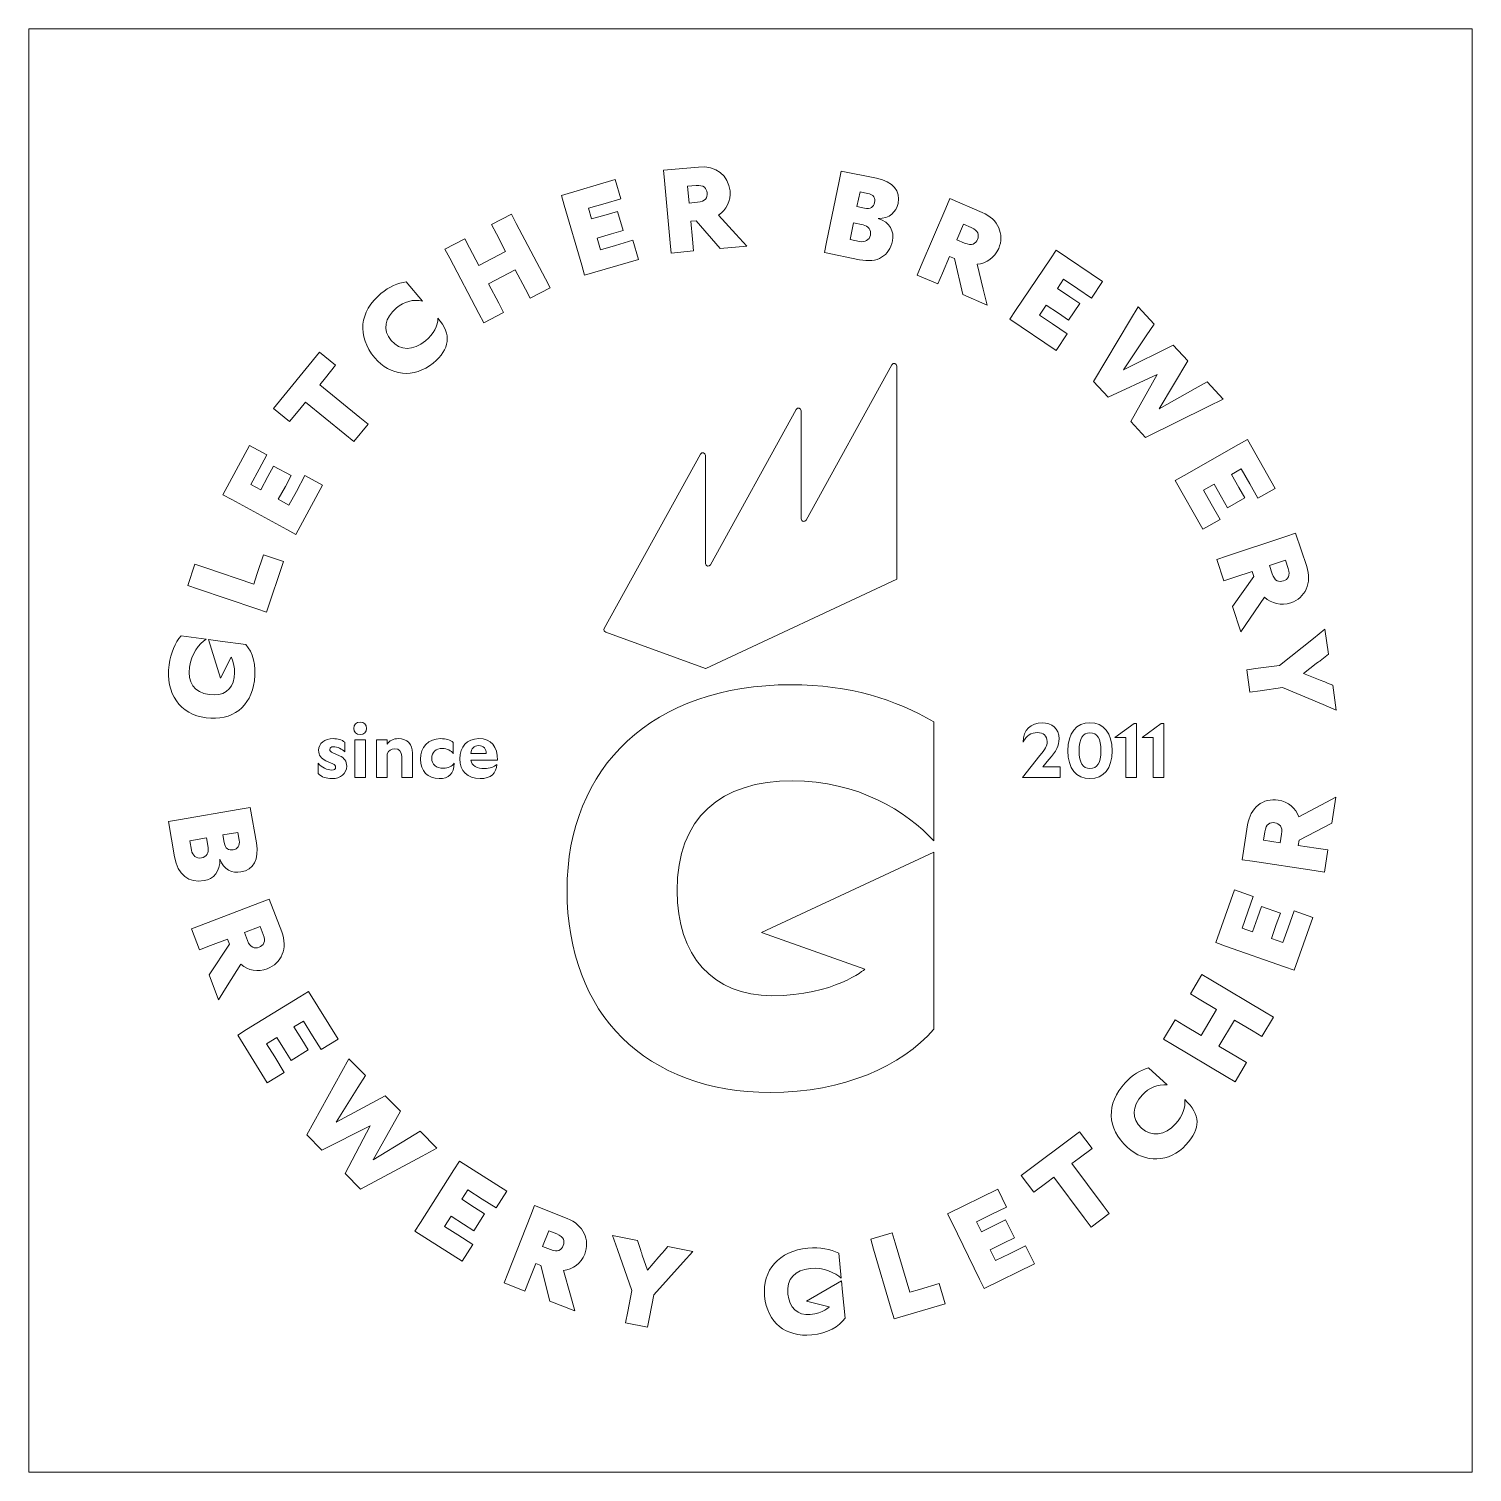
# Model space of a CAD drawing. Header units: millimetres. Extents: x 1671 to 2056, y -224 to 161.
import ezdxf

# ---------------------------------------------------------------- set-up
doc = ezdxf.new("R2010")
doc.units = ezdxf.units.MM
doc.header["$MEASUREMENT"] = 0
doc.layers.add('logo', color=7, linetype='Continuous', lineweight=0)
doc.layers.add('setka', color=7, linetype='Continuous', lineweight=0)

# ---------------------------------------------------------------- blocks, each defined once
blk = doc.blocks.new('Block_1')
at = {"layer": 'logo'}
for points, knots in [([(1902.7, 13.79), (1902.7, 13.79), (1902.67, 13.8), (1902.67, 13.8), (1902.67, 13.8), (1902.67, 70.62), (1902.67, 70.62), (1902.67, 71.34), (1901.71, 71.58), (1901.36, 70.95), (1901.36, 70.95), (1878.47, 29.52), (1878.47, 29.52), (1878.12, 28.89), (1877.16, 29.13), (1877.16, 29.85), (1877.16, 29.85), (1877.16, 58.71), (1877.16, 58.71), (1877.16, 59.43), (1876.2, 59.68), (1875.85, 59.05), (1875.85, 59.05), (1852.96, 17.61), (1852.96, 17.61), (1852.62, 16.98), (1851.66, 17.23), (1851.66, 17.95), (1851.66, 17.95), (1851.66, 46.8), (1851.66, 46.8), (1851.66, 47.52), (1850.7, 47.77), (1850.35, 47.14), (1850.35, 47.14), (1824.65, 0.62), (1824.65, 0.62), (1824.44, 0.24), (1824.62, -0.23), (1825.02, -0.38), (1825.02, -0.38), (1851.66, -10.03), (1851.66, -10.03), (1851.66, -10.03), (1851.66, -10.02), (1851.66, -10.02), (1851.66, -10.02), (1851.69, -10.03), (1851.69, -10.03), (1851.69, -10.03), (1902.7, 13.79), (1902.7, 13.79)], [0, 0, 0, 0, 1, 1, 1, 2, 2, 2, 3, 3, 3, 4, 4, 4, 5, 5, 5, 6, 6, 6, 7, 7, 7, 8, 8, 8, 9, 9, 9, 10, 10, 10, 11, 11, 11, 12, 12, 12, 13, 13, 13, 14, 14, 14, 15, 15, 15, 16, 16, 16, 17, 17, 17, 17]), ([(1866.54, -80.49), (1866.54, -80.49), (1894.15, -90.26), (1894.15, -90.26), (1894.15, -90.26), (1886.01, -97.35), (1869.38, -97.35), (1853.59, -97.35), (1844.06, -86.62), (1844.06, -69.34), (1844.06, -49.83), (1855.68, -40), (1874.89, -40), (1892.17, -40), (1905.4, -48.15), (1912.55, -56.04), (1912.55, -56.04), (1912.55, -24.29), (1912.55, -24.29), (1902.27, -18.33), (1890.24, -14.38), (1874.45, -14.38), (1837.65, -14.38), (1814.71, -36.27), (1814.71, -69.19), (1814.71, -102.26), (1835.86, -123.12), (1868.93, -123.12), (1888.6, -123.12), (1903.91, -116.12), (1912.55, -106.29), (1912.55, -106.29), (1912.55, -73.66), (1912.55, -73.66), (1912.55, -73.66), (1912.55, -59.01), (1912.55, -59.01), (1912.55, -59.01), (1866.54, -80.49), (1866.54, -80.49)], [0, 0, 0, 0, 1, 1, 1, 2, 2, 2, 3, 3, 3, 4, 4, 4, 5, 5, 5, 6, 6, 6, 7, 7, 7, 8, 8, 8, 9, 9, 9, 10, 10, 10, 11, 11, 11, 12, 12, 12, 13, 13, 13, 13])]:
    blk.add_open_spline(points, degree=3, knots=knots, dxfattribs=at)
blk = doc.blocks.new('Block_2')
at = {"layer": 'logo'}
for points, knots in [([(1842.21, 103.51), (1842.21, 103.51), (1840.7, 120.1), (1840.7, 120.1), (1840.7, 120.1), (1840.45, 122.84), (1840.45, 122.84), (1840.45, 122.84), (1849.79, 123.7), (1849.79, 123.7), (1854.39, 124.12), (1857.82, 121.41), (1858.19, 117.34), (1858.44, 114.66), (1857.25, 112.29), (1855.12, 110.89), (1855.12, 110.89), (1859.72, 105.83), (1859.72, 105.83), (1859.72, 105.83), (1862.65, 102.6), (1862.65, 102.6), (1862.65, 102.6), (1855.58, 101.96), (1855.58, 101.96), (1855.58, 101.96), (1849.15, 109.39), (1849.15, 109.39), (1849.15, 109.39), (1847.7, 109.26), (1847.7, 109.26), (1847.7, 109.26), (1848.14, 104.43), (1848.14, 104.43), (1848.14, 104.43), (1848.42, 101.31), (1848.42, 101.31), (1848.42, 101.31), (1842.46, 100.76), (1842.46, 100.76), (1842.46, 100.76), (1842.21, 103.51), (1842.21, 103.51)], [0, 0, 0, 0, 1, 1, 1, 2, 2, 2, 3, 3, 3, 4, 4, 4, 5, 5, 5, 6, 6, 6, 7, 7, 7, 8, 8, 8, 9, 9, 9, 10, 10, 10, 11, 11, 11, 12, 12, 12, 13, 13, 13, 14, 14, 14, 14]), ([(1818.64, 97.51), (1818.64, 97.51), (1813.99, 113.5), (1813.99, 113.5), (1813.99, 113.5), (1813.22, 116.15), (1813.22, 116.15), (1813.22, 116.15), (1827.57, 120.33), (1827.57, 120.33), (1827.57, 120.33), (1829.06, 115.22), (1829.06, 115.22), (1829.06, 115.22), (1824.86, 114), (1824.86, 114), (1824.86, 114), (1820.45, 112.71), (1820.45, 112.71), (1820.45, 112.71), (1821.28, 109.85), (1821.28, 109.85), (1821.28, 109.85), (1825.12, 110.97), (1825.12, 110.97), (1825.12, 110.97), (1828.19, 111.86), (1828.19, 111.86), (1828.19, 111.86), (1829.68, 106.75), (1829.68, 106.75), (1829.68, 106.75), (1826.54, 105.84), (1826.54, 105.84), (1826.54, 105.84), (1822.77, 104.75), (1822.77, 104.75), (1822.77, 104.75), (1823.67, 101.64), (1823.67, 101.64), (1823.67, 101.64), (1827.66, 102.8), (1827.66, 102.8), (1827.66, 102.8), (1832.28, 104.15), (1832.28, 104.15), (1832.28, 104.15), (1833.77, 99.04), (1833.77, 99.04), (1833.77, 99.04), (1819.41, 94.86), (1819.41, 94.86), (1819.41, 94.86), (1818.64, 97.51), (1818.64, 97.51)], [0, 0, 0, 0, 1, 1, 1, 2, 2, 2, 3, 3, 3, 4, 4, 4, 5, 5, 5, 6, 6, 6, 7, 7, 7, 8, 8, 8, 9, 9, 9, 10, 10, 10, 11, 11, 11, 12, 12, 12, 13, 13, 13, 14, 14, 14, 15, 15, 15, 16, 16, 16, 17, 17, 17, 18, 18, 18, 18]), ([(1883.91, 103.62), (1883.91, 103.62), (1887.3, 119.95), (1887.3, 119.95), (1887.3, 119.95), (1887.87, 122.64), (1887.87, 122.64), (1887.87, 122.64), (1897.27, 120.69), (1897.27, 120.69), (1901.7, 119.76), (1903.69, 117.31), (1903, 113.99), (1902.54, 111.79), (1900.73, 109.8), (1897.73, 110.01), (1900.85, 108.97), (1902.05, 106.48), (1901.53, 104), (1900.71, 100.03), (1897.5, 97.98), (1892.72, 98.97), (1892.72, 98.97), (1883.35, 100.92), (1883.35, 100.92), (1883.35, 100.92), (1883.91, 103.62), (1883.91, 103.62)], [0, 0, 0, 0, 1, 1, 1, 2, 2, 2, 3, 3, 3, 4, 4, 4, 5, 5, 5, 6, 6, 6, 7, 7, 7, 8, 8, 8, 9, 9, 9, 9]), ([(1849.53, 114.29), (1851.61, 114.48), (1852.19, 115.52), (1852.07, 116.78), (1851.96, 118.04), (1851.2, 118.96), (1849.12, 118.77), (1849.12, 118.77), (1846.85, 118.56), (1846.85, 118.56), (1846.85, 118.56), (1847.26, 114.08), (1847.26, 114.08), (1847.26, 114.08), (1849.53, 114.29), (1849.53, 114.29)], [0, 0, 0, 0, 1, 1, 1, 2, 2, 2, 3, 3, 3, 4, 4, 4, 5, 5, 5, 5]), ([(1894.05, 112.71), (1895.67, 112.38), (1896.49, 113.05), (1896.73, 114.23), (1896.98, 115.41), (1896.49, 116.35), (1894.88, 116.68), (1894.88, 116.68), (1892.86, 117.1), (1892.86, 117.1), (1892.86, 117.1), (1892.04, 113.13), (1892.04, 113.13), (1892.04, 113.13), (1894.05, 112.71), (1894.05, 112.71)], [0, 0, 0, 0, 1, 1, 1, 2, 2, 2, 3, 3, 3, 4, 4, 4, 5, 5, 5, 5]), ([(1909.2, 97.42), (1909.2, 97.42), (1915.76, 112.73), (1915.76, 112.73), (1915.76, 112.73), (1916.84, 115.27), (1916.84, 115.27), (1916.84, 115.27), (1925.46, 111.58), (1925.46, 111.58), (1929.72, 109.76), (1931.44, 105.75), (1929.84, 101.99), (1928.78, 99.51), (1926.61, 97.99), (1924.07, 97.77), (1924.07, 97.77), (1925.71, 91.14), (1925.71, 91.14), (1925.71, 91.14), (1926.76, 86.9), (1926.76, 86.9), (1926.76, 86.9), (1920.24, 89.7), (1920.24, 89.7), (1920.24, 89.7), (1918.1, 99.29), (1918.1, 99.29), (1918.1, 99.29), (1916.76, 99.86), (1916.76, 99.86), (1916.76, 99.86), (1914.86, 95.41), (1914.86, 95.41), (1914.86, 95.41), (1913.62, 92.53), (1913.62, 92.53), (1913.62, 92.53), (1908.12, 94.88), (1908.12, 94.88), (1908.12, 94.88), (1909.2, 97.42), (1909.2, 97.42)], [0, 0, 0, 0, 1, 1, 1, 2, 2, 2, 3, 3, 3, 4, 4, 4, 5, 5, 5, 6, 6, 6, 7, 7, 7, 8, 8, 8, 9, 9, 9, 10, 10, 10, 11, 11, 11, 12, 12, 12, 13, 13, 13, 14, 14, 14, 14]), ([(1803.62, 91.13), (1803.62, 91.13), (1800.92, 96.26), (1800.92, 96.26), (1800.92, 96.26), (1793.8, 92.51), (1793.8, 92.51), (1793.8, 92.51), (1796.5, 87.38), (1796.5, 87.38), (1796.5, 87.38), (1797.78, 84.94), (1797.78, 84.94), (1797.78, 84.94), (1792.48, 82.15), (1792.48, 82.15), (1792.48, 82.15), (1791.2, 84.59), (1791.2, 84.59), (1791.2, 84.59), (1783.43, 99.35), (1783.43, 99.35), (1783.43, 99.35), (1782.15, 101.79), (1782.15, 101.79), (1782.15, 101.79), (1787.45, 104.58), (1787.45, 104.58), (1787.45, 104.58), (1788.74, 102.14), (1788.74, 102.14), (1788.74, 102.14), (1791.22, 97.42), (1791.22, 97.42), (1791.22, 97.42), (1798.34, 101.17), (1798.34, 101.17), (1798.34, 101.17), (1795.86, 105.89), (1795.86, 105.89), (1795.86, 105.89), (1794.58, 108.33), (1794.58, 108.33), (1794.58, 108.33), (1799.88, 111.12), (1799.88, 111.12), (1799.88, 111.12), (1801.17, 108.68), (1801.17, 108.68), (1801.17, 108.68), (1808.93, 93.92), (1808.93, 93.92), (1808.93, 93.92), (1810.21, 91.47), (1810.21, 91.47), (1810.21, 91.47), (1804.91, 88.69), (1804.91, 88.69), (1804.91, 88.69), (1803.62, 91.13), (1803.62, 91.13)], [0, 0, 0, 0, 1, 1, 1, 2, 2, 2, 3, 3, 3, 4, 4, 4, 5, 5, 5, 6, 6, 6, 7, 7, 7, 8, 8, 8, 9, 9, 9, 10, 10, 10, 11, 11, 11, 12, 12, 12, 13, 13, 13, 14, 14, 14, 15, 15, 15, 16, 16, 16, 17, 17, 17, 18, 18, 18, 19, 19, 19, 20, 20, 20, 20]), ([(1892.76, 103.85), (1894.13, 103.57), (1895.36, 104.19), (1895.64, 105.55), (1895.92, 106.92), (1895.04, 107.97), (1893.68, 108.26), (1893.68, 108.26), (1891.13, 108.79), (1891.13, 108.79), (1891.13, 108.79), (1890.22, 104.38), (1890.22, 104.38), (1890.22, 104.38), (1892.76, 103.85), (1892.76, 103.85)], [0, 0, 0, 0, 1, 1, 1, 2, 2, 2, 3, 3, 3, 4, 4, 4, 5, 5, 5, 5]), ([(1920.77, 103.42), (1922.69, 102.6), (1923.69, 103.24), (1924.19, 104.41), (1924.69, 105.57), (1924.46, 106.74), (1922.54, 107.56), (1922.54, 107.56), (1920.44, 108.46), (1920.44, 108.46), (1920.44, 108.46), (1918.67, 104.32), (1918.67, 104.32), (1918.67, 104.32), (1920.77, 103.42), (1920.77, 103.42)], [0, 0, 0, 0, 1, 1, 1, 2, 2, 2, 3, 3, 3, 4, 4, 4, 5, 5, 5, 5]), ([(1934.32, 85.44), (1934.32, 85.44), (1943.64, 99.25), (1943.64, 99.25), (1943.64, 99.25), (1945.18, 101.53), (1945.18, 101.53), (1945.18, 101.53), (1957.57, 93.17), (1957.57, 93.17), (1957.57, 93.17), (1954.6, 88.76), (1954.6, 88.76), (1954.6, 88.76), (1950.97, 91.2), (1950.97, 91.2), (1950.97, 91.2), (1947.17, 93.77), (1947.17, 93.77), (1947.17, 93.77), (1945.5, 91.31), (1945.5, 91.31), (1945.5, 91.31), (1948.81, 89.07), (1948.81, 89.07), (1948.81, 89.07), (1951.46, 87.28), (1951.46, 87.28), (1951.46, 87.28), (1948.48, 82.87), (1948.48, 82.87), (1948.48, 82.87), (1945.78, 84.7), (1945.78, 84.7), (1945.78, 84.7), (1942.52, 86.9), (1942.52, 86.9), (1942.52, 86.9), (1940.72, 84.22), (1940.72, 84.22), (1940.72, 84.22), (1944.16, 81.9), (1944.16, 81.9), (1944.16, 81.9), (1948.14, 79.2), (1948.14, 79.2), (1948.14, 79.2), (1945.17, 74.79), (1945.17, 74.79), (1945.17, 74.79), (1932.78, 83.16), (1932.78, 83.16), (1932.78, 83.16), (1934.32, 85.44), (1934.32, 85.44)], [0, 0, 0, 0, 1, 1, 1, 2, 2, 2, 3, 3, 3, 4, 4, 4, 5, 5, 5, 6, 6, 6, 7, 7, 7, 8, 8, 8, 9, 9, 9, 10, 10, 10, 11, 11, 11, 12, 12, 12, 13, 13, 13, 14, 14, 14, 15, 15, 15, 16, 16, 16, 17, 17, 17, 18, 18, 18, 18]), ([(1763.43, 72.81), (1758.57, 78.63), (1759.32, 85.16), (1765.07, 89.95), (1767.28, 91.8), (1769.58, 92.81), (1771.83, 93.08), (1771.83, 93.08), (1776.14, 87.91), (1776.14, 87.91), (1773.72, 88.54), (1771.17, 87.78), (1769.22, 86.15), (1766.01, 83.47), (1765.47, 80.26), (1767.83, 77.43), (1770.16, 74.63), (1773.72, 74.63), (1776.98, 77.35), (1779.12, 79.14), (1780.34, 81.43), (1780.25, 83.42), (1784.01, 78.92), (1783.52, 75.2), (1778.99, 71.43), (1773.93, 67.2), (1767.47, 67.97), (1763.43, 72.81)], [0, 0, 0, 0, 1, 1, 1, 2, 2, 2, 3, 3, 3, 4, 4, 4, 5, 5, 5, 6, 6, 6, 7, 7, 7, 8, 8, 8, 9, 9, 9, 9]), ([(1967.01, 86.4), (1967.01, 86.4), (1971.29, 81.77), (1971.29, 81.77), (1971.29, 81.77), (1969.22, 78.69), (1969.22, 78.69), (1969.22, 78.69), (1963.1, 69.58), (1963.1, 69.58), (1963.1, 69.58), (1976.41, 76.23), (1976.41, 76.23), (1976.41, 76.23), (1980.32, 71.99), (1980.32, 71.99), (1980.32, 71.99), (1972.64, 59.24), (1972.64, 59.24), (1972.64, 59.24), (1982.21, 64.63), (1982.21, 64.63), (1982.21, 64.63), (1985.44, 66.45), (1985.44, 66.45), (1985.44, 66.45), (1989.72, 61.82), (1989.72, 61.82), (1989.72, 61.82), (1985.72, 59.85), (1985.72, 59.85), (1985.72, 59.85), (1968.97, 51.58), (1968.97, 51.58), (1968.97, 51.58), (1965.06, 55.82), (1965.06, 55.82), (1965.06, 55.82), (1972.1, 68.32), (1972.1, 68.32), (1972.1, 68.32), (1959.08, 62.29), (1959.08, 62.29), (1959.08, 62.29), (1955.17, 66.53), (1955.17, 66.53), (1955.17, 66.53), (1965.02, 83.05), (1965.02, 83.05), (1965.02, 83.05), (1967.01, 86.4), (1967.01, 86.4)], [0, 0, 0, 0, 1, 1, 1, 2, 2, 2, 3, 3, 3, 4, 4, 4, 5, 5, 5, 6, 6, 6, 7, 7, 7, 8, 8, 8, 9, 9, 9, 10, 10, 10, 11, 11, 11, 12, 12, 12, 13, 13, 13, 14, 14, 14, 15, 15, 15, 16, 16, 16, 17, 17, 17, 17]), ([(1736.43, 59.32), (1736.43, 59.32), (1748.7, 74.34), (1748.7, 74.34), (1748.7, 74.34), (1753, 70.83), (1753, 70.83), (1753, 70.83), (1750.25, 67.47), (1750.25, 67.47), (1750.25, 67.47), (1748.75, 65.63), (1748.75, 65.63), (1748.75, 65.63), (1759.49, 56.85), (1759.49, 56.85), (1759.49, 56.85), (1761.63, 55.1), (1761.63, 55.1), (1761.63, 55.1), (1757.84, 50.47), (1757.84, 50.47), (1757.84, 50.47), (1755.43, 52.43), (1755.43, 52.43), (1755.43, 52.43), (1744.96, 60.99), (1744.96, 60.99), (1744.96, 60.99), (1743.45, 59.15), (1743.45, 59.15), (1743.45, 59.15), (1740.72, 55.81), (1740.72, 55.81), (1740.72, 55.81), (1736.43, 59.32), (1736.43, 59.32)], [0, 0, 0, 0, 1, 1, 1, 2, 2, 2, 3, 3, 3, 4, 4, 4, 5, 5, 5, 6, 6, 6, 7, 7, 7, 8, 8, 8, 9, 9, 9, 10, 10, 10, 11, 11, 11, 12, 12, 12, 12]), ([(1979.32, 41.46), (1979.32, 41.46), (1993.83, 49.66), (1993.83, 49.66), (1993.83, 49.66), (1996.23, 51.02), (1996.23, 51.02), (1996.23, 51.02), (2003.59, 38), (2003.59, 38), (2003.59, 38), (1998.95, 35.38), (1998.95, 35.38), (1998.95, 35.38), (1996.8, 39.19), (1996.8, 39.19), (1996.8, 39.19), (1994.54, 43.19), (1994.54, 43.19), (1994.54, 43.19), (1991.95, 41.72), (1991.95, 41.72), (1991.95, 41.72), (1993.91, 38.25), (1993.91, 38.25), (1993.91, 38.25), (1995.49, 35.46), (1995.49, 35.46), (1995.49, 35.46), (1990.86, 32.84), (1990.86, 32.84), (1990.86, 32.84), (1989.25, 35.68), (1989.25, 35.68), (1989.25, 35.68), (1987.32, 39.1), (1987.32, 39.1), (1987.32, 39.1), (1984.5, 37.51), (1984.5, 37.51), (1984.5, 37.51), (1986.55, 33.9), (1986.55, 33.9), (1986.55, 33.9), (1988.92, 29.71), (1988.92, 29.71), (1988.92, 29.71), (1984.28, 27.09), (1984.28, 27.09), (1984.28, 27.09), (1976.92, 40.1), (1976.92, 40.1), (1976.92, 40.1), (1979.32, 41.46), (1979.32, 41.46)], [0, 0, 0, 0, 1, 1, 1, 2, 2, 2, 3, 3, 3, 4, 4, 4, 5, 5, 5, 6, 6, 6, 7, 7, 7, 8, 8, 8, 9, 9, 9, 10, 10, 10, 11, 11, 11, 12, 12, 12, 13, 13, 13, 14, 14, 14, 15, 15, 15, 16, 16, 16, 17, 17, 17, 18, 18, 18, 18]), ([(1739.95, 27.04), (1739.95, 27.04), (1725.29, 34.99), (1725.29, 34.99), (1725.29, 34.99), (1722.87, 36.3), (1722.87, 36.3), (1722.87, 36.3), (1730, 49.46), (1730, 49.46), (1730, 49.46), (1734.68, 46.92), (1734.68, 46.92), (1734.68, 46.92), (1732.59, 43.07), (1732.59, 43.07), (1732.59, 43.07), (1730.4, 39.03), (1730.4, 39.03), (1730.4, 39.03), (1733.02, 37.61), (1733.02, 37.61), (1733.02, 37.61), (1734.92, 41.12), (1734.92, 41.12), (1734.92, 41.12), (1736.45, 43.94), (1736.45, 43.94), (1736.45, 43.94), (1741.13, 41.4), (1741.13, 41.4), (1741.13, 41.4), (1739.58, 38.53), (1739.58, 38.53), (1739.58, 38.53), (1737.7, 35.07), (1737.7, 35.07), (1737.7, 35.07), (1740.54, 33.53), (1740.54, 33.53), (1740.54, 33.53), (1742.52, 37.18), (1742.52, 37.18), (1742.52, 37.18), (1744.82, 41.42), (1744.82, 41.42), (1744.82, 41.42), (1749.5, 38.88), (1749.5, 38.88), (1749.5, 38.88), (1742.37, 25.73), (1742.37, 25.73), (1742.37, 25.73), (1739.95, 27.04), (1739.95, 27.04)], [0, 0, 0, 0, 1, 1, 1, 2, 2, 2, 3, 3, 3, 4, 4, 4, 5, 5, 5, 6, 6, 6, 7, 7, 7, 8, 8, 8, 9, 9, 9, 10, 10, 10, 11, 11, 11, 12, 12, 12, 13, 13, 13, 14, 14, 14, 15, 15, 15, 16, 16, 16, 17, 17, 17, 18, 18, 18, 18]), ([(1990.61, 19.87), (1990.61, 19.87), (2006.42, 25.15), (2006.42, 25.15), (2006.42, 25.15), (2009.03, 26.02), (2009.03, 26.02), (2009.03, 26.02), (2012.01, 17.13), (2012.01, 17.13), (2013.47, 12.74), (2011.62, 8.78), (2007.74, 7.48), (2005.19, 6.63), (2002.61, 7.24), (2000.76, 8.99), (2000.76, 8.99), (1996.89, 3.36), (1996.89, 3.36), (1996.89, 3.36), (1994.42, -0.24), (1994.42, -0.24), (1994.42, -0.24), (1992.17, 6.49), (1992.17, 6.49), (1992.17, 6.49), (1997.93, 14.46), (1997.93, 14.46), (1997.93, 14.46), (1997.47, 15.84), (1997.47, 15.84), (1997.47, 15.84), (1992.87, 14.31), (1992.87, 14.31), (1992.87, 14.31), (1989.89, 13.31), (1989.89, 13.31), (1989.89, 13.31), (1987.99, 18.99), (1987.99, 18.99), (1987.99, 18.99), (1990.61, 19.87), (1990.61, 19.87)], [0, 0, 0, 0, 1, 1, 1, 2, 2, 2, 3, 3, 3, 4, 4, 4, 5, 5, 5, 6, 6, 6, 7, 7, 7, 8, 8, 8, 9, 9, 9, 10, 10, 10, 11, 11, 11, 12, 12, 12, 13, 13, 13, 14, 14, 14, 14]), ([(1731.96, 5.88), (1731.96, 5.88), (1716.16, 11.21), (1716.16, 11.21), (1716.16, 11.21), (1713.55, 12.09), (1713.55, 12.09), (1713.55, 12.09), (1715.47, 17.77), (1715.47, 17.77), (1715.47, 17.77), (1718.08, 16.88), (1718.08, 16.88), (1718.08, 16.88), (1731.14, 12.47), (1731.14, 12.47), (1731.14, 12.47), (1732, 15.03), (1732, 15.03), (1732, 15.03), (1733.77, 20.25), (1733.77, 20.25), (1733.77, 20.25), (1739.11, 18.45), (1739.11, 18.45), (1739.11, 18.45), (1734.57, 4.99), (1734.57, 4.99), (1734.57, 4.99), (1731.96, 5.88), (1731.96, 5.88)], [0, 0, 0, 0, 1, 1, 1, 2, 2, 2, 3, 3, 3, 4, 4, 4, 5, 5, 5, 6, 6, 6, 7, 7, 7, 8, 8, 8, 9, 9, 9, 10, 10, 10, 10]), ([(2002.79, 15.22), (2003.45, 13.23), (2004.59, 12.91), (2005.79, 13.31), (2007, 13.71), (2007.72, 14.66), (2007.06, 16.64), (2007.06, 16.64), (2006.33, 18.81), (2006.33, 18.81), (2006.33, 18.81), (2002.06, 17.38), (2002.06, 17.38), (2002.06, 17.38), (2002.79, 15.22), (2002.79, 15.22)], [0, 0, 0, 0, 1, 1, 1, 2, 2, 2, 3, 3, 3, 4, 4, 4, 5, 5, 5, 5]), ([(1999.07, -10), (1999.07, -10), (2004.72, -9.22), (2004.72, -9.22), (2004.72, -9.22), (2013.77, -2.02), (2013.77, -2.02), (2013.77, -2.02), (2016.88, 0.45), (2016.88, 0.45), (2016.88, 0.45), (2017.81, -6.26), (2017.81, -6.26), (2017.81, -6.26), (2015.59, -7.98), (2015.59, -7.98), (2015.59, -7.98), (2015.59, -7.98), (2014.57, -8.76), (2014.57, -8.76), (2011.19, -11.37), (2011.19, -11.37), (2011.19, -11.37), (2015.56, -13.13), (2015.56, -13.13), (2015.56, -13.13), (2016.57, -13.53), (2016.57, -13.53), (2016.57, -13.53), (2016.57, -13.53), (2018.94, -14.49), (2018.94, -14.49), (2019.87, -21.17), (2019.87, -21.17), (2019.87, -21.17), (2016.37, -19.7), (2016.37, -19.7), (2016.37, -19.7), (2005.54, -15.15), (2005.54, -15.15), (2005.54, -15.15), (1999.55, -15.98), (1999.55, -15.98), (1999.55, -15.98), (1996.82, -16.35), (1996.82, -16.35), (1996.82, -16.35), (1996, -10.42), (1996, -10.42), (1996, -10.42), (1999.07, -10), (1999.07, -10)], [0, 0, 0, 0, 1, 1, 1, 2, 2, 2, 3, 3, 3, 4, 4, 4, 5, 5, 5, 6, 6, 6, 7, 7, 7, 8, 8, 8, 9, 9, 9, 10, 10, 10, 11, 11, 11, 12, 12, 12, 13, 13, 13, 14, 14, 14, 15, 15, 15, 16, 16, 16, 17, 17, 17, 17])]:
    blk.add_open_spline(points, degree=3, knots=knots, dxfattribs=at)
blk = doc.blocks.new('Block_3')
at = {"layer": 'logo'}
for points, knots in [([(2014.02, -63.96), (2014.02, -63.96), (1997.55, -61.46), (1997.55, -61.46), (1997.55, -61.46), (1994.82, -61.05), (1994.82, -61.05), (1994.82, -61.05), (1996.23, -51.78), (1996.23, -51.78), (1996.92, -47.21), (2000.37, -44.52), (2004.41, -45.14), (2007.07, -45.54), (2009.09, -47.26), (2009.94, -49.66), (2009.94, -49.66), (2015.94, -46.4), (2015.94, -46.4), (2015.94, -46.4), (2019.78, -44.33), (2019.78, -44.33), (2019.78, -44.33), (2018.72, -51.34), (2018.72, -51.34), (2018.72, -51.34), (2009.97, -55.81), (2009.97, -55.81), (2009.97, -55.81), (2009.75, -57.25), (2009.75, -57.25), (2009.75, -57.25), (2014.54, -57.98), (2014.54, -57.98), (2014.54, -57.98), (2017.64, -58.45), (2017.64, -58.45), (2017.64, -58.45), (2016.75, -64.37), (2016.75, -64.37), (2016.75, -64.37), (2014.02, -63.96), (2014.02, -63.96)], [0, 0, 0, 0, 1, 1, 1, 2, 2, 2, 3, 3, 3, 4, 4, 4, 5, 5, 5, 6, 6, 6, 7, 7, 7, 8, 8, 8, 9, 9, 9, 10, 10, 10, 11, 11, 11, 12, 12, 12, 13, 13, 13, 14, 14, 14, 14]), ([(1711.09, -50.39), (1711.09, -50.39), (1727.51, -47.55), (1727.51, -47.55), (1727.51, -47.55), (1730.22, -47.09), (1730.22, -47.09), (1730.22, -47.09), (1731.86, -56.55), (1731.86, -56.55), (1732.63, -61.01), (1731.08, -63.75), (1727.74, -64.33), (1725.52, -64.71), (1723.01, -63.77), (1722.09, -60.9), (1722.28, -64.18), (1720.41, -66.21), (1717.91, -66.64), (1713.91, -67.33), (1710.83, -65.1), (1710, -60.29), (1710, -60.29), (1708.37, -50.86), (1708.37, -50.86), (1708.37, -50.86), (1711.09, -50.39), (1711.09, -50.39)], [0, 0, 0, 0, 1, 1, 1, 2, 2, 2, 3, 3, 3, 4, 4, 4, 5, 5, 5, 6, 6, 6, 7, 7, 7, 8, 8, 8, 9, 9, 9, 9]), ([(1723.26, -56.49), (1723.54, -58.11), (1724.47, -58.62), (1725.65, -58.42), (1726.84, -58.22), (1727.54, -57.42), (1727.26, -55.8), (1727.26, -55.8), (1726.91, -53.77), (1726.91, -53.77), (1726.91, -53.77), (1722.91, -54.46), (1722.91, -54.46), (1722.91, -54.46), (1723.26, -56.49), (1723.26, -56.49)], [0, 0, 0, 0, 1, 1, 1, 2, 2, 2, 3, 3, 3, 4, 4, 4, 5, 5, 5, 5]), ([(2005.3, -54.27), (2005.61, -52.21), (2004.74, -51.4), (2003.49, -51.21), (2002.24, -51.02), (2001.17, -51.53), (2000.85, -53.6), (2000.85, -53.6), (2000.51, -55.86), (2000.51, -55.86), (2000.51, -55.86), (2004.96, -56.53), (2004.96, -56.53), (2004.96, -56.53), (2005.3, -54.27), (2005.3, -54.27)], [0, 0, 0, 0, 1, 1, 1, 2, 2, 2, 3, 3, 3, 4, 4, 4, 5, 5, 5, 5]), ([(1714.55, -58.54), (1714.79, -59.91), (1715.81, -60.83), (1717.19, -60.59), (1718.56, -60.35), (1719.22, -59.15), (1718.98, -57.77), (1718.98, -57.77), (1718.54, -55.21), (1718.54, -55.21), (1718.54, -55.21), (1714.11, -55.98), (1714.11, -55.98), (1714.11, -55.98), (1714.55, -58.54), (1714.55, -58.54)], [0, 0, 0, 0, 1, 1, 1, 2, 2, 2, 3, 3, 3, 4, 4, 4, 5, 5, 5, 5]), ([(2006.06, -89.64), (2006.06, -89.64), (1990.35, -84.09), (1990.35, -84.09), (1990.35, -84.09), (1987.75, -83.16), (1987.75, -83.16), (1987.75, -83.16), (1992.74, -69.07), (1992.74, -69.07), (1992.74, -69.07), (1997.75, -70.85), (1997.75, -70.85), (1997.75, -70.85), (1996.3, -74.97), (1996.3, -74.97), (1996.3, -74.97), (1994.76, -79.3), (1994.76, -79.3), (1994.76, -79.3), (1997.57, -80.29), (1997.57, -80.29), (1997.57, -80.29), (1998.9, -76.52), (1998.9, -76.52), (1998.9, -76.52), (1999.97, -73.51), (1999.97, -73.51), (1999.97, -73.51), (2004.99, -75.28), (2004.99, -75.28), (2004.99, -75.28), (2003.9, -78.36), (2003.9, -78.36), (2003.9, -78.36), (2002.59, -82.06), (2002.59, -82.06), (2002.59, -82.06), (2005.64, -83.14), (2005.64, -83.14), (2005.64, -83.14), (2007.02, -79.23), (2007.02, -79.23), (2007.02, -79.23), (2008.62, -74.68), (2008.62, -74.68), (2008.62, -74.68), (2013.64, -76.46), (2013.64, -76.46), (2013.64, -76.46), (2008.66, -90.56), (2008.66, -90.56), (2008.66, -90.56), (2006.06, -89.64), (2006.06, -89.64)], [0, 0, 0, 0, 1, 1, 1, 2, 2, 2, 3, 3, 3, 4, 4, 4, 5, 5, 5, 6, 6, 6, 7, 7, 7, 8, 8, 8, 9, 9, 9, 10, 10, 10, 11, 11, 11, 12, 12, 12, 13, 13, 13, 14, 14, 14, 15, 15, 15, 16, 16, 16, 17, 17, 17, 18, 18, 18, 18]), ([(1717.11, -78.49), (1717.11, -78.49), (1732.68, -72.53), (1732.68, -72.53), (1732.68, -72.53), (1735.26, -71.54), (1735.26, -71.54), (1735.26, -71.54), (1738.61, -80.31), (1738.61, -80.31), (1740.27, -84.63), (1738.59, -88.67), (1734.77, -90.13), (1732.25, -91.1), (1729.65, -90.6), (1727.72, -88.93), (1727.72, -88.93), (1724.1, -94.72), (1724.1, -94.72), (1724.1, -94.72), (1721.79, -98.43), (1721.79, -98.43), (1721.79, -98.43), (1719.25, -91.79), (1719.25, -91.79), (1719.25, -91.79), (1724.66, -83.58), (1724.66, -83.58), (1724.66, -83.58), (1724.14, -82.22), (1724.14, -82.22), (1724.14, -82.22), (1719.61, -83.95), (1719.61, -83.95), (1719.61, -83.95), (1716.68, -85.07), (1716.68, -85.07), (1716.68, -85.07), (1714.53, -79.48), (1714.53, -79.48), (1714.53, -79.48), (1717.11, -78.49), (1717.11, -78.49)], [0, 0, 0, 0, 1, 1, 1, 2, 2, 2, 3, 3, 3, 4, 4, 4, 5, 5, 5, 6, 6, 6, 7, 7, 7, 8, 8, 8, 9, 9, 9, 10, 10, 10, 11, 11, 11, 12, 12, 12, 13, 13, 13, 14, 14, 14, 14]), ([(1729.48, -82.62), (1730.23, -84.57), (1731.39, -84.84), (1732.57, -84.39), (1733.76, -83.93), (1734.43, -82.96), (1733.69, -81.01), (1733.69, -81.01), (1732.87, -78.88), (1732.87, -78.88), (1732.87, -78.88), (1728.67, -80.48), (1728.67, -80.48), (1728.67, -80.48), (1729.48, -82.62), (1729.48, -82.62)], [0, 0, 0, 0, 1, 1, 1, 2, 2, 2, 3, 3, 3, 4, 4, 4, 5, 5, 5, 5]), ([(1997.7, -106.8), (1997.7, -106.8), (1992.71, -103.83), (1992.71, -103.83), (1992.71, -103.83), (1988.59, -110.75), (1988.59, -110.75), (1988.59, -110.75), (1993.58, -113.72), (1993.58, -113.72), (1993.58, -113.72), (1995.95, -115.13), (1995.95, -115.13), (1995.95, -115.13), (1992.89, -120.28), (1992.89, -120.28), (1992.89, -120.28), (1990.52, -118.87), (1990.52, -118.87), (1990.52, -118.87), (1976.18, -110.34), (1976.18, -110.34), (1976.18, -110.34), (1973.81, -108.93), (1973.81, -108.93), (1973.81, -108.93), (1976.88, -103.78), (1976.88, -103.78), (1976.88, -103.78), (1979.25, -105.19), (1979.25, -105.19), (1979.25, -105.19), (1983.82, -107.92), (1983.82, -107.92), (1983.82, -107.92), (1987.94, -100.99), (1987.94, -100.99), (1987.94, -100.99), (1983.36, -98.27), (1983.36, -98.27), (1983.36, -98.27), (1980.99, -96.86), (1980.99, -96.86), (1980.99, -96.86), (1984.05, -91.71), (1984.05, -91.71), (1984.05, -91.71), (1986.43, -93.12), (1986.43, -93.12), (1986.43, -93.12), (2000.76, -101.65), (2000.76, -101.65), (2000.76, -101.65), (2003.13, -103.06), (2003.13, -103.06), (2003.13, -103.06), (2000.07, -108.21), (2000.07, -108.21), (2000.07, -108.21), (1997.7, -106.8), (1997.7, -106.8)], [0, 0, 0, 0, 1, 1, 1, 2, 2, 2, 3, 3, 3, 4, 4, 4, 5, 5, 5, 6, 6, 6, 7, 7, 7, 8, 8, 8, 9, 9, 9, 10, 10, 10, 11, 11, 11, 12, 12, 12, 13, 13, 13, 14, 14, 14, 15, 15, 15, 16, 16, 16, 17, 17, 17, 18, 18, 18, 19, 19, 19, 20, 20, 20, 20]), ([(1729.24, -106.38), (1729.24, -106.38), (1743.44, -97.63), (1743.44, -97.63), (1743.44, -97.63), (1745.79, -96.19), (1745.79, -96.19), (1745.79, -96.19), (1753.64, -108.93), (1753.64, -108.93), (1753.64, -108.93), (1749.1, -111.72), (1749.1, -111.72), (1749.1, -111.72), (1746.81, -107.99), (1746.81, -107.99), (1746.81, -107.99), (1744.4, -104.08), (1744.4, -104.08), (1744.4, -104.08), (1741.86, -105.64), (1741.86, -105.64), (1741.86, -105.64), (1743.96, -109.04), (1743.96, -109.04), (1743.96, -109.04), (1745.64, -111.77), (1745.64, -111.77), (1745.64, -111.77), (1741.1, -114.57), (1741.1, -114.57), (1741.1, -114.57), (1739.39, -111.78), (1739.39, -111.78), (1739.39, -111.78), (1737.33, -108.44), (1737.33, -108.44), (1737.33, -108.44), (1734.57, -110.14), (1734.57, -110.14), (1734.57, -110.14), (1736.75, -113.67), (1736.75, -113.67), (1736.75, -113.67), (1739.28, -117.77), (1739.28, -117.77), (1739.28, -117.77), (1734.74, -120.57), (1734.74, -120.57), (1734.74, -120.57), (1726.9, -107.82), (1726.9, -107.82), (1726.9, -107.82), (1729.24, -106.38), (1729.24, -106.38)], [0, 0, 0, 0, 1, 1, 1, 2, 2, 2, 3, 3, 3, 4, 4, 4, 5, 5, 5, 6, 6, 6, 7, 7, 7, 8, 8, 8, 9, 9, 9, 10, 10, 10, 11, 11, 11, 12, 12, 12, 13, 13, 13, 14, 14, 14, 15, 15, 15, 16, 16, 16, 17, 17, 17, 18, 18, 18, 18]), ([(1756.49, -114.16), (1756.49, -114.16), (1760.92, -118.65), (1760.92, -118.65), (1760.92, -118.65), (1758.95, -121.8), (1758.95, -121.8), (1758.95, -121.8), (1753.12, -131.1), (1753.12, -131.1), (1753.12, -131.1), (1766.21, -124.03), (1766.21, -124.03), (1766.21, -124.03), (1770.26, -128.13), (1770.26, -128.13), (1770.26, -128.13), (1763, -141.12), (1763, -141.12), (1763, -141.12), (1772.38, -135.43), (1772.38, -135.43), (1772.38, -135.43), (1775.56, -133.5), (1775.56, -133.5), (1775.56, -133.5), (1779.98, -137.99), (1779.98, -137.99), (1779.98, -137.99), (1776.05, -140.09), (1776.05, -140.09), (1776.05, -140.09), (1759.58, -148.9), (1759.58, -148.9), (1759.58, -148.9), (1755.53, -144.79), (1755.53, -144.79), (1755.53, -144.79), (1762.17, -132.06), (1762.17, -132.06), (1762.17, -132.06), (1749.35, -138.51), (1749.35, -138.51), (1749.35, -138.51), (1745.3, -134.41), (1745.3, -134.41), (1745.3, -134.41), (1754.61, -117.58), (1754.61, -117.58), (1754.61, -117.58), (1756.49, -114.16), (1756.49, -114.16)], [0, 0, 0, 0, 1, 1, 1, 2, 2, 2, 3, 3, 3, 4, 4, 4, 5, 5, 5, 6, 6, 6, 7, 7, 7, 8, 8, 8, 9, 9, 9, 10, 10, 10, 11, 11, 11, 12, 12, 12, 13, 13, 13, 14, 14, 14, 15, 15, 15, 16, 16, 16, 17, 17, 17, 17]), ([(1964.19, -137.79), (1958.61, -132.67), (1958.49, -126.1), (1963.55, -120.59), (1965.5, -118.46), (1967.64, -117.16), (1969.84, -116.6), (1969.84, -116.6), (1974.79, -121.14), (1974.79, -121.14), (1972.31, -120.84), (1969.89, -121.93), (1968.17, -123.8), (1965.34, -126.88), (1965.23, -130.14), (1967.94, -132.63), (1970.63, -135.09), (1974.15, -134.63), (1977.02, -131.5), (1978.91, -129.45), (1979.82, -127.01), (1979.46, -125.05), (1983.78, -129.01), (1983.78, -132.76), (1979.8, -137.1), (1975.34, -141.96), (1968.84, -142.06), (1964.19, -137.79)], [0, 0, 0, 0, 1, 1, 1, 2, 2, 2, 3, 3, 3, 4, 4, 4, 5, 5, 5, 6, 6, 6, 7, 7, 7, 8, 8, 8, 9, 9, 9, 9]), ([(1935.88, -145.26), (1935.88, -145.26), (1951.44, -133.66), (1951.44, -133.66), (1951.44, -133.66), (1954.75, -138.11), (1954.75, -138.11), (1954.75, -138.11), (1951.27, -140.7), (1951.27, -140.7), (1951.27, -140.7), (1949.36, -142.12), (1949.36, -142.12), (1949.36, -142.12), (1957.67, -153.25), (1957.67, -153.25), (1957.67, -153.25), (1959.31, -155.46), (1959.31, -155.46), (1959.31, -155.46), (1954.51, -159.05), (1954.51, -159.05), (1954.51, -159.05), (1952.65, -156.55), (1952.65, -156.55), (1952.65, -156.55), (1944.56, -145.71), (1944.56, -145.71), (1944.56, -145.71), (1942.66, -147.13), (1942.66, -147.13), (1942.66, -147.13), (1939.2, -149.71), (1939.2, -149.71), (1939.2, -149.71), (1935.88, -145.26), (1935.88, -145.26)], [0, 0, 0, 0, 1, 1, 1, 2, 2, 2, 3, 3, 3, 4, 4, 4, 5, 5, 5, 6, 6, 6, 7, 7, 7, 8, 8, 8, 9, 9, 9, 10, 10, 10, 11, 11, 11, 12, 12, 12, 12]), ([(1775.61, -157.83), (1775.61, -157.83), (1784.54, -143.75), (1784.54, -143.75), (1784.54, -143.75), (1786.02, -141.42), (1786.02, -141.42), (1786.02, -141.42), (1798.66, -149.44), (1798.66, -149.44), (1798.66, -149.44), (1795.8, -153.94), (1795.8, -153.94), (1795.8, -153.94), (1792.11, -151.59), (1792.11, -151.59), (1792.11, -151.59), (1788.23, -149.13), (1788.23, -149.13), (1788.23, -149.13), (1786.63, -151.64), (1786.63, -151.64), (1786.63, -151.64), (1790, -153.78), (1790, -153.78), (1790, -153.78), (1792.71, -155.5), (1792.71, -155.5), (1792.71, -155.5), (1789.85, -160), (1789.85, -160), (1789.85, -160), (1787.1, -158.25), (1787.1, -158.25), (1787.1, -158.25), (1783.78, -156.14), (1783.78, -156.14), (1783.78, -156.14), (1782.05, -158.87), (1782.05, -158.87), (1782.05, -158.87), (1785.55, -161.1), (1785.55, -161.1), (1785.55, -161.1), (1789.62, -163.68), (1789.62, -163.68), (1789.62, -163.68), (1786.77, -168.17), (1786.77, -168.17), (1786.77, -168.17), (1774.13, -160.16), (1774.13, -160.16), (1774.13, -160.16), (1775.61, -157.83), (1775.61, -157.83)], [0, 0, 0, 0, 1, 1, 1, 2, 2, 2, 3, 3, 3, 4, 4, 4, 5, 5, 5, 6, 6, 6, 7, 7, 7, 8, 8, 8, 9, 9, 9, 10, 10, 10, 11, 11, 11, 12, 12, 12, 13, 13, 13, 14, 14, 14, 15, 15, 15, 16, 16, 16, 17, 17, 17, 18, 18, 18, 18]), ([(1924.73, -172.93), (1924.73, -172.93), (1917.41, -157.95), (1917.41, -157.95), (1917.41, -157.95), (1916.2, -155.47), (1916.2, -155.47), (1916.2, -155.47), (1929.64, -148.9), (1929.64, -148.9), (1929.64, -148.9), (1931.97, -153.69), (1931.97, -153.69), (1931.97, -153.69), (1928.04, -155.61), (1928.04, -155.61), (1928.04, -155.61), (1923.92, -157.63), (1923.92, -157.63), (1923.92, -157.63), (1925.22, -160.3), (1925.22, -160.3), (1925.22, -160.3), (1928.81, -158.55), (1928.81, -158.55), (1928.81, -158.55), (1931.69, -157.14), (1931.69, -157.14), (1931.69, -157.14), (1934.03, -161.93), (1934.03, -161.93), (1934.03, -161.93), (1931.09, -163.36), (1931.09, -163.36), (1931.09, -163.36), (1927.56, -165.09), (1927.56, -165.09), (1927.56, -165.09), (1928.98, -167.99), (1928.98, -167.99), (1928.98, -167.99), (1932.71, -166.17), (1932.71, -166.17), (1932.71, -166.17), (1937.04, -164.05), (1937.04, -164.05), (1937.04, -164.05), (1939.38, -168.84), (1939.38, -168.84), (1939.38, -168.84), (1925.94, -175.41), (1925.94, -175.41), (1925.94, -175.41), (1924.73, -172.93), (1924.73, -172.93)], [0, 0, 0, 0, 1, 1, 1, 2, 2, 2, 3, 3, 3, 4, 4, 4, 5, 5, 5, 6, 6, 6, 7, 7, 7, 8, 8, 8, 9, 9, 9, 10, 10, 10, 11, 11, 11, 12, 12, 12, 13, 13, 13, 14, 14, 14, 15, 15, 15, 16, 16, 16, 17, 17, 17, 18, 18, 18, 18]), ([(1798.91, -171.39), (1798.91, -171.39), (1805.04, -155.88), (1805.04, -155.88), (1805.04, -155.88), (1806.06, -153.32), (1806.06, -153.32), (1806.06, -153.32), (1814.78, -156.77), (1814.78, -156.77), (1819.09, -158.47), (1820.93, -162.44), (1819.42, -166.24), (1818.43, -168.75), (1816.31, -170.32), (1813.77, -170.62), (1813.77, -170.62), (1815.6, -177.2), (1815.6, -177.2), (1815.6, -177.2), (1816.76, -181.41), (1816.76, -181.41), (1816.76, -181.41), (1810.16, -178.8), (1810.16, -178.8), (1810.16, -178.8), (1807.76, -169.27), (1807.76, -169.27), (1807.76, -169.27), (1806.41, -168.73), (1806.41, -168.73), (1806.41, -168.73), (1804.62, -173.24), (1804.62, -173.24), (1804.62, -173.24), (1803.47, -176.16), (1803.47, -176.16), (1803.47, -176.16), (1797.9, -173.95), (1797.9, -173.95), (1797.9, -173.95), (1798.91, -171.39), (1798.91, -171.39)], [0, 0, 0, 0, 1, 1, 1, 2, 2, 2, 3, 3, 3, 4, 4, 4, 5, 5, 5, 6, 6, 6, 7, 7, 7, 8, 8, 8, 9, 9, 9, 10, 10, 10, 11, 11, 11, 12, 12, 12, 13, 13, 13, 14, 14, 14, 14]), ([(1810.31, -165.06), (1812.26, -165.83), (1813.24, -165.16), (1813.7, -163.98), (1814.17, -162.8), (1813.91, -161.64), (1811.97, -160.87), (1811.97, -160.87), (1809.85, -160.03), (1809.85, -160.03), (1809.85, -160.03), (1808.19, -164.22), (1808.19, -164.22), (1808.19, -164.22), (1810.31, -165.06), (1810.31, -165.06)], [0, 0, 0, 0, 1, 1, 1, 2, 2, 2, 3, 3, 3, 4, 4, 4, 5, 5, 5, 5]), ([(1830.9, -181.56), (1830.9, -181.56), (1832.01, -175.96), (1832.01, -175.96), (1832.01, -175.96), (1828.15, -165.06), (1828.15, -165.06), (1828.15, -165.06), (1826.82, -161.31), (1826.82, -161.31), (1826.82, -161.31), (1833.48, -162.62), (1833.48, -162.62), (1833.48, -162.62), (1834.37, -165.29), (1834.37, -165.29), (1834.37, -165.29), (1834.37, -165.29), (1834.78, -166.5), (1834.78, -166.5), (1836.14, -170.55), (1836.14, -170.55), (1836.14, -170.55), (1839.24, -166.99), (1839.24, -166.99), (1839.24, -166.99), (1839.95, -166.16), (1839.95, -166.16), (1839.95, -166.16), (1839.95, -166.16), (1841.62, -164.23), (1841.62, -164.23), (1848.25, -165.54), (1848.25, -165.54), (1848.25, -165.54), (1845.72, -168.36), (1845.72, -168.36), (1845.72, -168.36), (1837.88, -177.13), (1837.88, -177.13), (1837.88, -177.13), (1836.71, -183.06), (1836.71, -183.06), (1836.71, -183.06), (1836.18, -185.77), (1836.18, -185.77), (1836.18, -185.77), (1830.3, -184.61), (1830.3, -184.61), (1830.3, -184.61), (1830.9, -181.56), (1830.9, -181.56)], [0, 0, 0, 0, 1, 1, 1, 2, 2, 2, 3, 3, 3, 4, 4, 4, 5, 5, 5, 6, 6, 6, 7, 7, 7, 8, 8, 8, 9, 9, 9, 10, 10, 10, 11, 11, 11, 12, 12, 12, 13, 13, 13, 14, 14, 14, 15, 15, 15, 16, 16, 16, 17, 17, 17, 17]), ([(1901.2, -180.9), (1901.2, -180.9), (1896.48, -164.91), (1896.48, -164.91), (1896.48, -164.91), (1895.7, -162.27), (1895.7, -162.27), (1895.7, -162.27), (1901.44, -160.57), (1901.44, -160.57), (1901.44, -160.57), (1902.22, -163.22), (1902.22, -163.22), (1902.22, -163.22), (1906.13, -176.44), (1906.13, -176.44), (1906.13, -176.44), (1908.71, -175.67), (1908.71, -175.67), (1908.71, -175.67), (1914, -174.11), (1914, -174.11), (1914, -174.11), (1915.59, -179.52), (1915.59, -179.52), (1915.59, -179.52), (1901.98, -183.54), (1901.98, -183.54), (1901.98, -183.54), (1901.2, -180.9), (1901.2, -180.9)], [0, 0, 0, 0, 1, 1, 1, 2, 2, 2, 3, 3, 3, 4, 4, 4, 5, 5, 5, 6, 6, 6, 7, 7, 7, 8, 8, 8, 9, 9, 9, 10, 10, 10, 10])]:
    blk.add_open_spline(points, degree=3, knots=knots, dxfattribs=at)
blk = doc.blocks.new('Block_4')
at = {"layer": 'logo'}
for points, knots in [([(1942.76, -29.55), (1942.76, -28.04), (1941.72, -27.15), (1940.19, -27.15), (1938.51, -27.15), (1937.19, -28), (1936.37, -29.66), (1936.39, -26.45), (1938.43, -24.53), (1941.43, -24.53), (1944.02, -24.53), (1945.94, -25.98), (1945.94, -28.78), (1945.94, -30.64), (1945.21, -32.06), (1943.25, -34.37), (1943.25, -34.37), (1941.66, -36.25), (1941.66, -36.25), (1941.66, -36.25), (1946.25, -36.25), (1946.25, -36.25), (1946.25, -36.25), (1946.25, -39.12), (1946.25, -39.12), (1946.25, -39.12), (1936.23, -39.12), (1936.23, -39.12), (1936.23, -39.12), (1940.86, -33.25), (1940.86, -33.25), (1942.19, -31.61), (1942.76, -30.8), (1942.76, -29.55)], [0, 0, 0, 0, 1, 1, 1, 2, 2, 2, 3, 3, 3, 4, 4, 4, 5, 5, 5, 6, 6, 6, 7, 7, 7, 8, 8, 8, 9, 9, 9, 10, 10, 10, 11, 11, 11, 11]), ([(1948.3, -31.98), (1948.3, -27.23), (1950.56, -24.53), (1954.19, -24.53), (1957.84, -24.53), (1960.09, -27.23), (1960.09, -31.98), (1960.09, -36.74), (1957.84, -39.43), (1954.19, -39.43), (1950.56, -39.43), (1948.3, -36.74), (1948.3, -31.98)], [0, 0, 0, 0, 1, 1, 1, 2, 2, 2, 3, 3, 3, 4, 4, 4, 4]), ([(1963.77, -37.43), (1963.77, -37.43), (1963.77, -28.47), (1963.77, -28.47), (1963.77, -28.47), (1960.83, -28.47), (1960.83, -28.47), (1960.83, -28.47), (1965.98, -24.74), (1965.98, -24.74), (1965.98, -24.74), (1966.63, -24.74), (1966.63, -24.74), (1966.63, -24.74), (1966.63, -37.45), (1966.63, -37.45), (1966.63, -37.45), (1966.63, -39.12), (1966.63, -39.12), (1966.63, -39.12), (1963.77, -39.12), (1963.77, -39.12), (1963.77, -39.12), (1963.77, -37.43), (1963.77, -37.43)], [0, 0, 0, 0, 1, 1, 1, 2, 2, 2, 3, 3, 3, 4, 4, 4, 5, 5, 5, 6, 6, 6, 7, 7, 7, 8, 8, 8, 8]), ([(1971.02, -37.43), (1971.02, -37.43), (1971.02, -28.47), (1971.02, -28.47), (1971.02, -28.47), (1968.08, -28.47), (1968.08, -28.47), (1968.08, -28.47), (1973.22, -24.74), (1973.22, -24.74), (1973.22, -24.74), (1973.88, -24.74), (1973.88, -24.74), (1973.88, -24.74), (1973.88, -37.45), (1973.88, -37.45), (1973.88, -37.45), (1973.88, -39.12), (1973.88, -39.12), (1973.88, -39.12), (1971.02, -39.12), (1971.02, -39.12), (1971.02, -39.12), (1971.02, -37.43), (1971.02, -37.43)], [0, 0, 0, 0, 1, 1, 1, 2, 2, 2, 3, 3, 3, 4, 4, 4, 5, 5, 5, 6, 6, 6, 7, 7, 7, 8, 8, 8, 8]), ([(1954.19, -36.74), (1956.11, -36.74), (1957.11, -35.27), (1957.11, -31.98), (1957.11, -28.7), (1956.11, -27.23), (1954.19, -27.23), (1952.29, -27.23), (1951.3, -28.7), (1951.3, -31.98), (1951.3, -35.27), (1952.29, -36.74), (1954.19, -36.74)], [0, 0, 0, 0, 1, 1, 1, 2, 2, 2, 3, 3, 3, 4, 4, 4, 4])]:
    blk.add_open_spline(points, degree=3, knots=knots, dxfattribs=at)
blk = doc.blocks.new('Block_5')
at = {"layer": 'logo'}
for points, knots in [([(1759.54, -24.35), (1760.52, -24.35), (1761.25, -25.08), (1761.25, -26.02), (1761.25, -27), (1760.52, -27.7), (1759.54, -27.7), (1758.56, -27.7), (1757.83, -27), (1757.83, -26.02), (1757.83, -25.08), (1758.56, -24.35), (1759.54, -24.35)], [0, 0, 0, 0, 1, 1, 1, 2, 2, 2, 3, 3, 3, 4, 4, 4, 4]), ([(1748.33, -38.1), (1748.33, -38.1), (1748.33, -35.31), (1748.33, -35.31), (1749.23, -36.41), (1750.8, -37.16), (1751.92, -37.16), (1752.62, -37.16), (1752.98, -36.88), (1752.98, -36.37), (1752.98, -35.92), (1752.78, -35.72), (1752.27, -35.49), (1752.27, -35.49), (1750.39, -34.65), (1750.39, -34.65), (1749.11, -34.06), (1748.45, -33.2), (1748.45, -31.88), (1748.45, -30.06), (1750.07, -28.76), (1752.31, -28.76), (1753.6, -28.76), (1754.58, -29.04), (1755.47, -29.72), (1755.47, -29.72), (1755.47, -32.31), (1755.47, -32.31), (1754.82, -31.57), (1753.39, -30.92), (1752.41, -30.92), (1751.8, -30.92), (1751.43, -31.19), (1751.43, -31.63), (1751.43, -32.04), (1751.68, -32.27), (1752.21, -32.51), (1752.21, -32.51), (1754.04, -33.33), (1754.04, -33.33), (1755.33, -33.9), (1755.94, -34.78), (1755.94, -36.14), (1755.94, -38.08), (1754.31, -39.43), (1752.02, -39.43), (1750.53, -39.43), (1749.29, -39), (1748.33, -38.1)], [0, 0, 0, 0, 1, 1, 1, 2, 2, 2, 3, 3, 3, 4, 4, 4, 5, 5, 5, 6, 6, 6, 7, 7, 7, 8, 8, 8, 9, 9, 9, 10, 10, 10, 11, 11, 11, 12, 12, 12, 13, 13, 13, 14, 14, 14, 15, 15, 15, 16, 16, 16, 16]), ([(1758.11, -37.59), (1758.11, -37.59), (1758.11, -31.63), (1758.11, -31.63), (1758.11, -31.63), (1758.11, -29.06), (1758.11, -29.06), (1758.11, -29.06), (1760.97, -29.06), (1760.97, -29.06), (1760.97, -29.06), (1760.97, -37.45), (1760.97, -37.45), (1760.97, -37.45), (1760.97, -39.12), (1760.97, -39.12), (1760.97, -39.12), (1758.11, -39.12), (1758.11, -39.12), (1758.11, -39.12), (1758.11, -37.59), (1758.11, -37.59)], [0, 0, 0, 0, 1, 1, 1, 2, 2, 2, 3, 3, 3, 4, 4, 4, 5, 5, 5, 6, 6, 6, 7, 7, 7, 7]), ([(1770.62, -37.59), (1770.62, -37.59), (1770.62, -33.49), (1770.62, -33.49), (1770.62, -32.2), (1769.93, -31.47), (1768.75, -31.47), (1767.79, -31.47), (1767.11, -31.92), (1766.73, -32.78), (1766.73, -32.78), (1766.73, -37.45), (1766.73, -37.45), (1766.73, -37.45), (1766.73, -39.12), (1766.73, -39.12), (1766.73, -39.12), (1763.87, -39.12), (1763.87, -39.12), (1763.87, -39.12), (1763.87, -37.59), (1763.87, -37.59), (1763.87, -37.59), (1763.87, -31.63), (1763.87, -31.63), (1763.87, -31.63), (1763.87, -29.06), (1763.87, -29.06), (1763.87, -29.06), (1766.73, -29.06), (1766.73, -29.06), (1766.73, -29.06), (1766.73, -30.21), (1766.73, -30.21), (1767.32, -29.29), (1768.36, -28.76), (1769.73, -28.76), (1772.17, -28.76), (1773.48, -30.33), (1773.48, -32.61), (1773.48, -32.61), (1773.48, -37.49), (1773.48, -37.49), (1773.48, -37.49), (1773.48, -39.12), (1773.48, -39.12), (1773.48, -39.12), (1770.62, -39.12), (1770.62, -39.12), (1770.62, -39.12), (1770.62, -37.59), (1770.62, -37.59)], [0, 0, 0, 0, 1, 1, 1, 2, 2, 2, 3, 3, 3, 4, 4, 4, 5, 5, 5, 6, 6, 6, 7, 7, 7, 8, 8, 8, 9, 9, 9, 10, 10, 10, 11, 11, 11, 12, 12, 12, 13, 13, 13, 14, 14, 14, 15, 15, 15, 16, 16, 16, 17, 17, 17, 17]), ([(1775.59, -34.2), (1775.59, -31.04), (1777.79, -28.76), (1781, -28.76), (1782.47, -28.76), (1783.59, -29.1), (1784.38, -29.78), (1784.38, -29.78), (1784.38, -32.78), (1784.38, -32.78), (1783.83, -31.98), (1782.81, -31.39), (1781.47, -31.39), (1779.73, -31.39), (1778.61, -32.37), (1778.61, -34), (1778.61, -35.57), (1779.73, -36.67), (1781.73, -36.67), (1782.98, -36.67), (1784.02, -36.18), (1784.61, -35.31), (1784.61, -38.14), (1783.14, -39.43), (1780.57, -39.43), (1777.65, -39.43), (1775.59, -37.45), (1775.59, -34.2)], [0, 0, 0, 0, 1, 1, 1, 2, 2, 2, 3, 3, 3, 4, 4, 4, 5, 5, 5, 6, 6, 6, 7, 7, 7, 8, 8, 8, 9, 9, 9, 9]), ([(1786.11, -34.16), (1786.11, -30.96), (1788.02, -28.76), (1791.15, -28.76), (1794.53, -28.76), (1796.21, -30.86), (1796.15, -34.53), (1796.15, -34.53), (1789.07, -34.53), (1789.07, -34.53), (1789.25, -36), (1790.76, -36.74), (1792.7, -36.74), (1794.1, -36.74), (1795.39, -36.33), (1795.96, -35.63), (1795.96, -37.98), (1794.37, -39.43), (1791.51, -39.43), (1788.21, -39.43), (1786.11, -37.41), (1786.11, -34.16)], [0, 0, 0, 0, 1, 1, 1, 2, 2, 2, 3, 3, 3, 4, 4, 4, 5, 5, 5, 6, 6, 6, 7, 7, 7, 7]), ([(1793.17, -32.74), (1793.17, -31.55), (1792.49, -30.63), (1791.13, -30.63), (1789.88, -30.63), (1789.13, -31.47), (1789.04, -32.74), (1789.04, -32.74), (1793.17, -32.74), (1793.17, -32.74)], [0, 0, 0, 0, 1, 1, 1, 2, 2, 2, 3, 3, 3, 3])]:
    blk.add_open_spline(points, degree=3, knots=knots, dxfattribs=at)
blk = doc.blocks.new('Block_0')
at = {"layer": 'logo'}
for points in [[(1722.29, -12.61), (1722.29, -12.61), (1725.13, -7.07), (1725.13, -7.07), (1725.13, -7.07), (1726.39, -8.98), (1725.92, -12.49), (1725.47, -15.81), (1722.94, -17.52), (1719.3, -17.03), (1715.19, -16.47), (1713.45, -13.74), (1713.99, -9.69), (1714.49, -6.05), (1716.58, -3.5), (1718.45, -2.21), (1718.45, -2.21), (1711.76, -1.31), (1711.76, -1.31), (1710.21, -3.31), (1709.03, -5.73), (1708.58, -9.06), (1707.53, -16.81), (1711.49, -22.27), (1718.43, -23.21), (1725.4, -24.15), (1730.4, -20.28), (1731.34, -13.32), (1731.9, -9.17), (1730.86, -5.75), (1729.03, -3.65), (1729.03, -3.65), (1722.16, -2.72), (1722.16, -2.72), (1722.16, -2.72), (1719.07, -2.3), (1719.07, -2.3), (1719.07, -2.3), (1722.29, -12.61), (1722.29, -12.61)], [(1878.62, -178.82), (1878.62, -178.82), (1884.67, -180.33), (1884.67, -180.33), (1884.67, -180.33), (1883.09, -182), (1879.57, -182.34), (1876.23, -182.66), (1873.99, -180.58), (1873.64, -176.93), (1873.24, -172.8), (1875.5, -170.48), (1879.56, -170.08), (1883.22, -169.73), (1886.19, -171.19), (1887.86, -172.71), (1887.86, -172.71), (1887.21, -165.99), (1887.21, -165.99), (1884.92, -164.94), (1882.29, -164.35), (1878.95, -164.67), (1871.16, -165.42), (1866.75, -170.53), (1867.42, -177.49), (1868.1, -184.49), (1873, -188.47), (1880, -187.8), (1884.16, -187.4), (1887.26, -185.6), (1888.89, -183.34), (1888.89, -183.34), (1888.22, -176.44), (1888.22, -176.44), (1888.22, -176.44), (1887.92, -173.34), (1887.92, -173.34), (1887.92, -173.34), (1878.62, -178.82), (1878.62, -178.82)]]:
    blk.add_open_spline(points, degree=3, knots=[0, 0, 0, 0, 1, 1, 1, 2, 2, 2, 3, 3, 3, 4, 4, 4, 5, 5, 5, 6, 6, 6, 7, 7, 7, 8, 8, 8, 9, 9, 9, 10, 10, 10, 11, 11, 11, 12, 12, 12, 13, 13, 13, 13], dxfattribs=at)
for name in ['Block_2', 'Block_1', 'Block_5', 'Block_4', 'Block_3']:
    blk.add_blockref(name, (0, 0), dxfattribs=at)

msp = doc.modelspace()

# ---------------------------------------------------------------- linework, layer by layer
at = {"layer": 'setka'}
msp.add_lwpolyline([(2056.13, -224.41), (1671.17, -224.41), (1671.17, 160.55), (2056.13, 160.55)], close=True, dxfattribs=at)

# ---------------------------------------------------------------- block references
at = {"layer": 'logo'}
msp.add_blockref('Block_0', (0, 0), dxfattribs=at)

doc.saveas('drawing.dxf')
